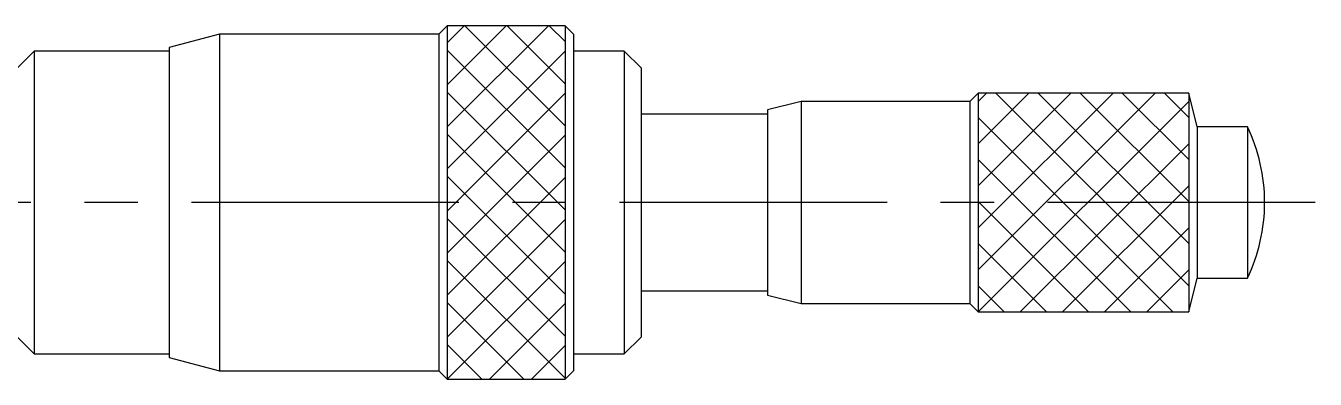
# Model space of a CAD drawing. Extents: x 0 to 392, y -8 to 269.
# Drawn here: x 118.6 to 195.1, y 170.8 to 191.8 of the extents above; entities that cross this region are included whole.
import ezdxf

# ---------------------------------------------------------------- set-up
doc = ezdxf.new("R2010")
doc.units = 0
doc.header["$LTSCALE"] = 0.5
doc.linetypes.add('CENTER', pattern=[50.8, 31.75, -6.35, 6.35, -6.35])
for name, color, linetype in [('MSM_CENTER', 1, 'CENTER'), ('MSM_CONTINUOUS', 7, 'CONTINUOUS'), ('MSM_NARROW', 5, 'CONTINUOUS')]:
    doc.layers.add(name, color=color, linetype=linetype)

msp = doc.modelspace()

# ---------------------------------------------------------------- linework, layer by layer
at = {"layer": 'MSM_CENTER'}
msp.add_line((195.094929, 181.35), (94.594929, 181.35), dxfattribs=at)
at = {"layer": 'MSM_CONTINUOUS'}
for p, q in [((130.094929, 191.35), (127.094929, 190.55)), ((143.094929, 191.35), (130.094929, 191.35)), ((130.094929, 191.35), (130.094929, 171.35)), ((143.594929, 191.85), (143.094929, 191.35)), ((143.094929, 191.35), (143.094929, 171.35)), ((150.594929, 191.85), (143.594929, 191.85)), ((143.594929, 191.85), (143.594929, 170.85)), ((151.094929, 191.35), (150.594929, 191.85)), ((150.594929, 191.85), (150.594929, 170.85)), ((151.094929, 191.35), (151.094929, 171.35)), ((127.094929, 190.55), (127.094929, 172.15)), ((119.094929, 190.35), (118.094929, 189.35)), ((127.094929, 190.35), (119.094929, 190.35)), ((119.094929, 190.35), (119.094929, 172.35)), ((154.094929, 190.35), (151.094929, 190.35)), ((155.094929, 189.35), (154.094929, 190.35)), ((154.094929, 190.35), (154.094929, 172.35)), ((155.094929, 189.35), (155.094929, 173.35)), ((175.094929, 187.85), (174.594929, 187.35)), ((187.594929, 187.85), (175.094929, 187.85)), ((175.094929, 187.85), (175.094929, 174.85)), ((188.094929, 185.85), (187.594929, 187.85)), ((187.594929, 187.85), (187.594929, 174.85)), ((164.594929, 187.35), (162.594929, 186.85)), ((162.594929, 186.85), (162.594929, 175.85)), ((174.594929, 187.35), (164.594929, 187.35)), ((164.594929, 187.35), (164.594929, 175.35)), ((174.594929, 187.35), (174.594929, 175.35)), ((162.594929, 186.6), (155.094929, 186.6)), ((191.081762, 185.85), (188.094929, 185.85)), ((188.094929, 185.85), (188.094929, 176.85)), ((191.081762, 185.85), (191.081762, 176.85)), ((187.594929, 174.85), (188.094929, 176.85)), ((188.094929, 176.85), (191.081762, 176.85)), ((155.094929, 176.1), (162.594929, 176.1)), ((162.594929, 175.85), (164.594929, 175.35)), ((164.594929, 175.35), (174.594929, 175.35)), ((174.594929, 175.35), (175.094929, 174.85)), ((175.094929, 174.85), (187.594929, 174.85)), ((118.094929, 173.35), (119.094929, 172.35)), ((154.094929, 172.35), (155.094929, 173.35)), ((119.094929, 172.35), (127.094929, 172.35)), ((127.094929, 172.15), (130.094929, 171.35)), ((151.094929, 172.35), (154.094929, 172.35)), ((130.094929, 171.35), (143.094929, 171.35)), ((143.094929, 171.35), (143.594929, 170.85)), ((143.594929, 170.85), (150.594929, 170.85)), ((150.594929, 170.85), (151.094929, 171.35))]:
    msp.add_line(p, q, dxfattribs=at)
for start, end in [(0, 25.376934), (334.623066, 0)]:
    msp.add_arc((181.594929, 181.35), 10.5, start, end, dxfattribs=at)
at = {"layer": 'MSM_NARROW'}
for p, q in [((143.594929, 185.844929), (149.6, 191.85)), ((143.594929, 188.344929), (147.1, 191.85)), ((143.594929, 190.844929), (144.6, 191.85)), ((144.65, 191.85), (150.594929, 185.905071)), ((147.15, 191.85), (150.594929, 188.405071)), ((149.65, 191.85), (150.594929, 190.905071)), ((143.594929, 190.405071), (150.594929, 183.405071)), ((143.594929, 183.344929), (150.594929, 190.344929)), ((143.594929, 187.905071), (150.594929, 180.905071)), ((143.594929, 180.844929), (150.594929, 187.844929)), ((175.094929, 177.344929), (185.6, 187.85)), ((175.094929, 179.844929), (183.1, 187.85)), ((175.094929, 182.344929), (180.6, 187.85)), ((175.094929, 184.844929), (178.1, 187.85)), ((175.094929, 187.344929), (175.6, 187.85)), ((176.15, 187.85), (187.594929, 176.405071)), ((178.65, 187.85), (187.594929, 178.905071)), ((181.15, 187.85), (187.594929, 181.405071)), ((183.65, 187.85), (187.594929, 183.905071)), ((186.15, 187.85), (187.594929, 186.405071)), ((175.1, 174.85), (187.594929, 187.344929)), ((175.094929, 186.405071), (186.65, 174.85)), ((143.594929, 185.405071), (150.594929, 178.405071)), ((143.594929, 178.344929), (150.594929, 185.344929)), ((177.6, 174.85), (187.594929, 184.844929)), ((175.094929, 183.905071), (184.15, 174.85)), ((143.594929, 182.905071), (150.594929, 175.905071)), ((143.594929, 175.844929), (150.594929, 182.844929)), ((180.1, 174.85), (187.594929, 182.344929)), ((175.094929, 181.405071), (181.65, 174.85)), ((143.594929, 180.405071), (150.594929, 173.405071)), ((143.594929, 173.344929), (150.594929, 180.344929)), ((182.6, 174.85), (187.594929, 179.844929)), ((175.094929, 178.905071), (179.15, 174.85)), ((143.594929, 177.905071), (150.594929, 170.905071)), ((143.6, 170.85), (150.594929, 177.844929)), ((185.1, 174.85), (187.594929, 177.344929)), ((175.094929, 176.405071), (176.65, 174.85)), ((143.594929, 175.405071), (148.15, 170.85)), ((146.1, 170.85), (150.594929, 175.344929)), ((143.594929, 172.905071), (145.65, 170.85)), ((148.6, 170.85), (150.594929, 172.844929))]:
    msp.add_line(p, q, dxfattribs=at)

doc.saveas('drawing.dxf')
